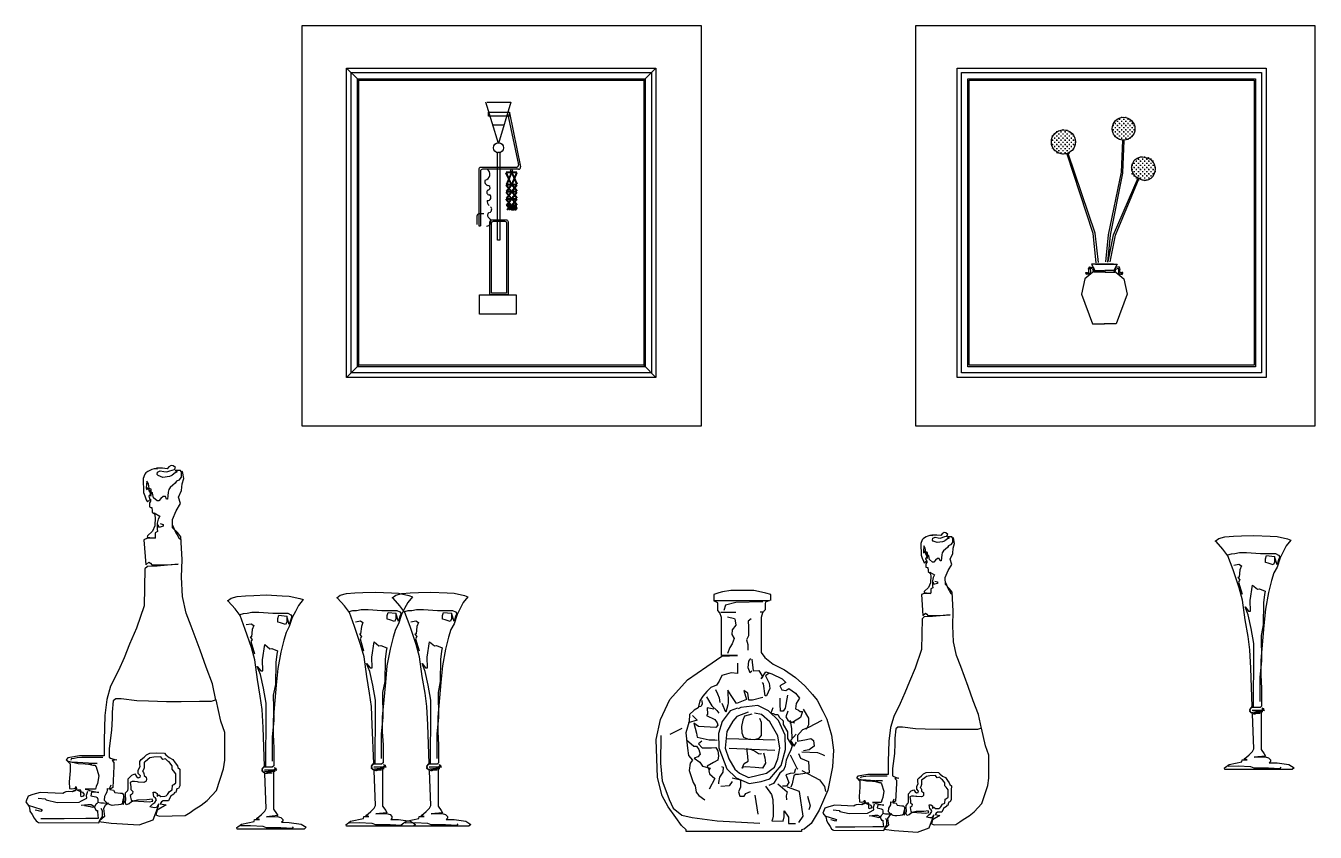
# Model space of a CAD drawing. Header units: millimetres. Extents: x 351279 to 387190, y -1289537 to -1277077.
# Drawn here: x 376056 to 377346, y -1286355 to -1285549 of the extents above; entities that cross this region are included whole.
import ezdxf

# ---------------------------------------------------------------- set-up
doc = ezdxf.new("R2010")
doc.units = ezdxf.units.MM
doc.header["$LTSCALE"] = 20
doc.layers.add('INSERT', color=7, linetype='Continuous')
doc.styles.add('ADESK1', font='romans.shx', dxfattribs={"bigfont": 'hztxt'})
doc.styles.get("Standard").update_dxf_attribs({"font": 'SimSun.ttf', "height": 85})
pattern_1 = [(0, (24096.1302, 4975.9996), (2.0955, 2.0955), [1.04775, -3.14325]), (90, (24096.654, 4975.4757), (-2.0955, 2.0955), [1.04775, -3.14325])]

# ---------------------------------------------------------------- blocks, each defined once
blk = doc.blocks.new('_G23LKC')
at = {"layer": 'INSERT'}
h = blk.add_hatch(dxfattribs=at)
h.set_pattern_fill('CROSS', color=8, scale=0.33, style=0)
h.set_pattern_definition(pattern_1)
h.paths.add_polyline_path([(-179.9, 297.1, 1), (-203.7, 297.1, 1)])
h = blk.add_hatch(dxfattribs=at)
h.set_pattern_fill('CROSS', color=8, scale=0.33, style=0)
h.set_pattern_definition(pattern_1)
h.paths.add_polyline_path([(-264.5, 283.9, 1), (-239.3, 283.9, 1)])
h = blk.add_hatch(dxfattribs=at)
h.set_pattern_fill('CROSS', color=8, scale=0.33, style=0)
h.set_pattern_definition(pattern_1)
h.paths.add_polyline_path([(-159.1, 257, 1), (-184.8, 257, 1)])
at = {"color": 1}
blk.add_lwpolyline([(-400, 0), (0, 0), (0, 400), (-400, 400)], close=True, dxfattribs=at)
at = {"layer": 'INSERT', "color": 8}
blk.add_line((-192.5, 252.9), (-191.1, 285.2), dxfattribs=at)
for points in [[(-49, 48.3), (-358.4, 48.3), (-358.4, 357.8), (-49, 357.8)], [(-53.6, 52.9), (-353.8, 52.9), (-353.8, 353.2), (-53.6, 353.2)], [(-59.7, 59.1), (-347.7, 59.1), (-347.7, 347.1), (-59.7, 347.1)], [(-61.2, 60.6), (-346.2, 60.6), (-346.2, 345.5), (-61.2, 345.5)]]:
    blk.add_lwpolyline(points, close=True, dxfattribs=at)
for points in [[(-209.6, 163.9), (-206.9, 191.1), (-193.7, 253.6), (-192.4, 285.2)], [(-219.1, 163), (-222.3, 192.3), (-248.2, 271.6)], [(-217, 163.3), (-220.3, 192.7), (-247.2, 272.2)], [(-207.6, 163.7), (-204.9, 190.8), (-192.6, 252.6)], [(-207, 164.3), (-201.7, 191.1), (-177, 247.9)], [(-205, 163.9), (-199.7, 190.6), (-176.2, 247.6)], [(-201.9, 161.6), (-223.7, 161.6), (-220.4, 155.2), (-230.4, 147.1), (-233.9, 131.8), (-222.9, 102), (-210.7, 102)], [(-229, 151.8), (-226.4, 153.8), (-226.4, 156), (-226.8, 157), (-225.6, 159), (-224, 158.6), (-222, 158.2), (-220.8, 155.4), (-211.3, 155.4), (-211.3, 153.8), (-221.4, 153.8), (-222.4, 156.6), (-224.2, 157.4), (-225.4, 157.6), (-225.2, 156.8), (-225, 154.8), (-225.2, 152.8), (-227.2, 151.6), (-228.8, 151.4), (-229.4, 152.6), (-229.4, 153.4), (-228.2, 153.4), (-228, 153)], [(-220, 161.6), (-198.2, 161.6), (-201.4, 155.2), (-191.4, 147.1), (-188, 131.8), (-199, 102), (-211.1, 102)], [(-192.8, 151.8), (-195.5, 153.8), (-195.5, 156), (-195.1, 157), (-196.3, 159), (-197.9, 158.6), (-199.9, 158.2), (-201.1, 155.4), (-210.5, 155.4), (-210.5, 153.8), (-200.5, 153.8), (-199.5, 156.6), (-197.7, 157.4), (-196.5, 157.6), (-196.7, 156.8), (-196.9, 154.8), (-196.7, 152.8), (-194.7, 151.6), (-193, 151.4), (-192.4, 152.6), (-192.4, 153.4), (-193.6, 153.4), (-193.8, 153)]]:
    blk.add_lwpolyline(points, dxfattribs=at)
for centre, radius in [((-191.8, 297.1), 11.4), ((-251.9, 283.9), 12.1)]:
    blk.add_circle(centre, radius, dxfattribs=at)
for centre, radius, start, end in [((-173.2, 257.9), 10.7, 71.8669, 252.4035), ((-171, 257.1), 11.1, 345.5594, 84.4713), ((-170.2, 255.5), 9.94, 231.9319, 351.8514)]:
    blk.add_arc(centre, radius, start, end, dxfattribs=at)
at = {"color": 4, "style": 'ADESK1', "flags": 9}
for tag in ['YSIZE', 'XSIZE']:
    blk.add_attdef(tag, (0, 0), '', height=0.5, dxfattribs=at)
blk = doc.blocks.new('_G22LLE')
at = {"color": 1}
blk.add_lwpolyline([(-400, 0), (0, 0), (0, 400), (-400, 400)], close=True, dxfattribs=at)
at = {"layer": 'INSERT', "color": 5}
for p, q in [((-342.8, 345.5), (-355.1, 357.8)), ((-57.9, 345.5), (-45.7, 357.8)), ((-342.8, 60.6), (-355.1, 48.3)), ((-57.9, 60.6), (-45.7, 48.3))]:
    blk.add_line(p, q, dxfattribs=at)
at = {"layer": 'INSERT', "color": 8}
for p, q in [((-194.1, 312.7), (-183.3, 260.9)), ((-192.3, 313), (-181, 259.1)), ((-208.8, 301), (-197.6, 301)), ((-185.3, 258.4), (-220.9, 258.4)), ((-223, 256.3), (-223, 200.1)), ((-221.2, 254.5), (-221.2, 200.1)), ((-183.1, 256.6), (-219.1, 256.6)), ((-190.5, 241.2), (-195.8, 252.7)), ((-195.5, 253.9), (-184.8, 253.9)), ((-195.5, 253.3), (-184.8, 253.3)), ((-190, 241.6), (-195.3, 253.2)), ((-195.1, 241.6), (-190.2, 253.3)), ((-194.6, 241.2), (-189.7, 252.9)), ((-190.2, 253.3), (-185, 241.6)), ((-185.2, 253.2), (-190, 241.6)), ((-189.7, 253.7), (-184.5, 242)), ((-184.7, 252.8), (-189.5, 241.2)), ((-190.5, 234.3), (-195.8, 240.4)), ((-190.5, 227.2), (-195.8, 233.4)), ((-195.5, 241.5), (-184.8, 241.5)), ((-195.5, 240.9), (-184.8, 240.9)), ((-195.5, 234.6), (-184.8, 234.6)), ((-195.5, 233.9), (-184.8, 233.9)), ((-190, 234.7), (-195.3, 240.9)), ((-190, 227.7), (-195.3, 233.8)), ((-195.1, 234.7), (-190.2, 241)), ((-195.1, 227.7), (-190.2, 233.9)), ((-194.6, 234.3), (-189.7, 240.6)), ((-194.6, 227.3), (-189.7, 233.5)), ((-190.2, 241), (-185, 234.7)), ((-190.2, 233.9), (-185, 227.6)), ((-185.2, 240.9), (-190, 234.7)), ((-185.2, 233.8), (-190, 227.7)), ((-189.7, 241.4), (-184.5, 235.1)), ((-189.7, 234.3), (-184.5, 228)), ((-184.7, 240.5), (-189.5, 234.3)), ((-184.7, 233.4), (-189.5, 227.3)), ((-190.5, 220.3), (-195.8, 226.5)), ((-195.5, 227.4), (-184.8, 227.4)), ((-195.5, 226.8), (-184.8, 226.8)), ((-195.5, 220.9), (-184.8, 220.9)), ((-195.5, 220.2), (-184.8, 220.2)), ((-190, 220.8), (-195.3, 226.9)), ((-195.1, 220.8), (-190.2, 227)), ((-194.6, 220.4), (-189.7, 226.6)), ((-190.2, 227), (-185, 220.7)), ((-185.2, 226.9), (-190, 220.8)), ((-189.7, 227.4), (-184.5, 221.1)), ((-184.7, 226.5), (-189.5, 220.4)), ((-224.8, 209.8), (-224.8, 201.4)), ((-218, 211.9), (-222.7, 211.9)), ((-223, 200.1), (-221.2, 200.1))]:
    blk.add_line(p, q, dxfattribs=at)
for points in [[(-45.7, 48.3), (-355.1, 48.3), (-355.1, 357.8), (-45.7, 357.8)], [(-50.2, 52.9), (-350.5, 52.9), (-350.5, 353.2), (-50.2, 353.2)], [(-56.4, 59.1), (-344.4, 59.1), (-344.4, 347.1), (-56.4, 347.1)], [(-57.9, 60.6), (-342.8, 60.6), (-342.8, 345.5), (-57.9, 345.5)], [(-213.3, 313.5), (-192.1, 313.5), (-192.1, 309.5), (-213.3, 309.5)], [(-204, 273.5), (-201.7, 273.5), (-201.7, 185.8), (-204, 185.8)], [(-222.1, 131), (-185.4, 131), (-185.4, 111.5), (-222.1, 111.5)]]:
    blk.add_lwpolyline(points, close=True, dxfattribs=at)
for points in [[(-214.6, 323.6), (-190.9, 323.6), (-203.1, 282.4), (-215.7, 323.6)], [(-194.4, 220), (-193.4, 218), (-194.9, 216.1)], [(-193.8, 220.3), (-192.7, 218), (-194.4, 215.7)], [(-192.4, 220), (-191.5, 218), (-192.9, 216.1)], [(-191.9, 220.3), (-190.7, 218), (-192.4, 215.7)], [(-190.3, 219.7), (-189.4, 217.8), (-190.8, 215.8)], [(-189.8, 220), (-188.6, 217.7), (-190.3, 215.4)], [(-188.4, 219.7), (-187.4, 217.8), (-188.9, 215.8)], [(-187.8, 220), (-186.6, 217.7), (-188.4, 215.4)], [(-186.4, 219.7), (-185.4, 217.8), (-186.9, 215.8)], [(-185.8, 220), (-184.7, 217.7), (-186.4, 215.4)]]:
    blk.add_lwpolyline(points, dxfattribs=at)
for points in [[(-209.6, 206), (-195.6, 206, -0.414214), (-193.5, 203.9), (-193.5, 131), (-211.7, 131), (-211.7, 203.9, -0.414214)], [(-208.1, 204.5), (-197.1, 204.5, -0.414214), (-195, 202.4), (-195, 132.5), (-210.2, 132.5), (-210.2, 202.4, -0.414214)]]:
    blk.add_lwpolyline(points, format="xyb", close=True, dxfattribs=at)
for centre, radius in [((-203.2, 278.1), 5.03), ((-190.1, 254.9), 0.984)]:
    blk.add_circle(centre, radius, dxfattribs=at)
for centre, radius, start, end in [((-220.9, 256.3), 2.1, 90, 180), ((-185.3, 260.5), 2.1, 270, 12.6122), ((-183.1, 258.6), 2.1, 270, 12.6122), ((-219.1, 254.5), 2.1, 90, 180), ((-212.6, 244.4), 4.29, 161.5602, 251.6085), ((-217.8, 251.7), 6.03, 281.4694, 54.9948), ((-212, 233.7), 2.88, 133.1499, 266.85), ((-213.7, 238.1), 2.27, 265.3818, 94.6182), ((-209.1, 224.5), 5.33, 170.2326, 229.7673), ((-213.7, 228.4), 2.99, 257.6298, 57.0965), ((-222.7, 209.8), 2.1, 90, 180), ((-215.2, 204.1), 4.45, 268.7201, 46.4821), ((-210.2, 210.7), 3.85, 138.1916, 239.3184), ((-213.5, 216.5), 3.52, 293.6801, 48.815)]:
    blk.add_arc(centre, radius, start, end, dxfattribs=at)
at = {"color": 4, "style": 'ADESK1', "flags": 9}
for tag in ['YSIZE', 'XSIZE']:
    blk.add_attdef(tag, (0, 0), '', height=0.5, dxfattribs=at)
blk = doc.blocks.new('A$C043A45AD')
at = {"color": 8}
for points in [[(130.8, 292.9), (129.1, 295.4), (124.5, 295.4), (126.2, 294.1), (124.7, 293.2), (122, 291.4), (121.8, 291), (119.8, 290.2), (114.2, 289.5), (110.3, 291), (109.5, 291.9), (109.8, 293.9), (112.2, 294.9), (115.2, 294.4), (117.6, 294.1), (120.1, 294.9), (122, 295.6), (124, 296.1), (125, 297.8), (123, 299.3), (121.3, 299.5), (119.3, 298.3), (117.8, 296.8), (113.9, 297.1), (109, 297.1), (109.8, 296.6), (109, 296.8), (107.1, 296.8), (105.1, 296.1), (103.4, 295.4), (101.7, 294.4), (100.2, 293.4), (99.2, 292.2), (97.8, 288.5), (98.2, 277), (99.2, 274.1), (100.5, 270.9), (101.4, 269.2), (103.9, 271.4), (103.9, 269.6), (103.1, 268.2), (103.1, 265), (104.4, 264.5), (105.1, 264.5), (105.4, 261.6), (105.4, 260.6), (107.3, 259.1), (108, 256.2), (107.6, 249.3), (105.6, 244.7), (101.4, 240.8), (101.2, 239.8), (107.8, 238.8), (101.4, 238.8), (98.5, 237.6), (100, 216.8), (102.7, 219), (104.1, 218), (105.1, 216.8), (117.4, 216.8), (127.2, 217.2), (109.5, 215.5), (101.4, 215.3), (99.2, 213.3), (98.7, 182.6), (92.4, 164), (86.5, 150.7), (82.1, 139.2), (77.2, 128.7), (70.8, 115.7), (67.6, 104.5), (65.9, 91.1), (65.4, 70.6), (65.4, 57.6), (58.1, 57.6), (44.8, 57.6), (35, 55.9), (33.6, 54.2), (35.5, 53.2), (39.2, 52.2), (43.1, 52.2), (52.2, 51.7), (59.5, 51.2), (53.2, 51.2), (53.7, 50.2), (55.9, 49.8), (57.6, 49.8), (58.6, 48.3), (61, 40.9), (59.8, 34.6), (58.8, 32.1), (58.1, 29.7), (51.2, 29.7), (49.5, 29.7), (52.4, 29.2), (53.2, 28.5), (61, 27), (54.9, 27.2), (54.4, 24.3), (58.3, 23.3), (59.5, 22.8), (60, 21.4), (60, 18.9), (62.7, 18.4), (64.7, 18.4), (69.1, 18.2), (66.2, 16), (64.7, 13.5), (65.7, 6.9), (61.5, 3.4), (60.8, 2.9), (71.3, 1.5), (94.6, 0), (106.3, 4.2), (110.7, 15.9), (111, 17.4), (109, 14.4), (107.1, 14.2), (103.6, 14.9), (106.1, 17.4), (107.6, 18.6), (109, 20.8), (108.3, 22.3), (106.8, 23.3), (106.3, 27.2), (108, 27.2), (109.5, 26.2), (109.5, 25), (109.5, 23.5), (111, 25), (112.5, 23.5), (115.9, 23.8), (117.1, 24.2), (118.1, 25.2), (119.8, 27.9), (122, 29.1), (122.3, 33.1), (123.5, 33.5), (125.2, 35), (125.2, 42.4), (123.2, 45.1), (122, 46.3), (122, 49.2), (121, 50.7), (119.6, 52.4), (118.6, 53.1), (116.6, 54.9), (114.2, 54.4), (112.5, 56.6), (106.8, 56.3), (103.6, 55.8), (101.9, 54.4), (99.5, 52.6), (98.7, 52.2), (98.7, 50.2), (98.7, 47.5), (98, 45.3), (97.3, 44.8), (98.2, 43.6), (98.5, 42.9), (98.7, 41.1), (100.5, 39.7), (100.7, 38.2), (100.5, 36.5), (99.5, 35.8), (98.5, 35.3), (94.1, 35.5), (93.1, 35.8), (90.7, 36), (88.7, 36), (87, 35.3), (87.7, 31.8), (87.7, 29.4), (89.4, 27.9), (88.9, 26), (88.2, 25.2), (87.2, 24.5), (88, 20.6), (89.7, 20.1), (102.9, 19.1), (106.1, 19.8), (105.4, 21.3), (100.9, 20.8), (93.3, 20.6), (90.7, 20.1), (88.2, 19.1), (86.2, 17.4), (83.8, 16.7), (83.3, 18.4), (83.5, 21.8), (83.3, 24.2), (83.3, 26.7), (85, 28.6), (85.5, 29.9), (85.5, 32.6), (85.5, 38.4), (88.4, 41.4), (90.9, 42.4), (92.4, 40.2), (93.6, 39.2), (95.3, 39.7), (95.6, 40.9), (93.8, 42.9), (93.8, 45.5), (95.3, 48.5), (95.1, 50.4), (95.1, 52.9), (96.3, 54.4), (98.7, 56.3), (100.7, 58.3), (103.4, 59.7), (108.8, 60), (115.6, 59.7), (116.9, 58.3), (119.6, 56.1), (122.7, 54.6), (124.5, 51.7), (126.4, 49.2), (126.9, 47.7), (128.6, 46.3), (128.4, 41.9), (128.4, 32.6), (127.4, 30.4), (125.9, 30.1), (125.4, 28.2), (125, 26.7), (124, 26.9), (123.5, 25.7), (122, 24.7), (121, 24.2), (119.1, 20.1), (114.7, 20.1), (113.2, 19.1), (112.2, 17.6), (117.1, 16.7), (109.5, 12.2), (108.5, 8.3), (111.2, 7.3), (133, 7.8), (137, 10.3), (140.4, 12.7), (146.3, 16.4), (151.4, 20.3), (159, 28.6), (164.9, 46.8), (166.1, 53.9), (166.1, 76.9), (162.7, 86.4), (158.8, 104.1), (154.6, 102.8), (145, 102.8), (129.6, 102.6), (117.4, 102.6), (102.4, 103.1), (92.6, 103.3), (79.6, 105), (75, 105), (73, 103.3), (72, 94), (72, 88.6), (71.5, 78.8), (69.6, 63.7), (69.6, 60.2), (69.6, 56.3), (70.8, 55.6), (74.2, 54.4), (76, 54.1), (72, 53.6), (73.5, 51.9), (73.5, 49), (73, 36.7), (72.5, 31.1), (70.1, 29.4), (73.3, 28.9), (74.2, 26.9), (79.1, 26.4), (80.4, 26.4), (81.6, 25), (81.6, 22), (81.3, 17.1), (82.1, 19.1), (82.1, 23.5), (80.9, 20.6), (80.4, 17.6), (79.4, 17.1), (77.4, 16.7), (74, 16.4), (72, 16.2), (70.3, 16.7), (68.1, 17.9), (67.1, 18.9), (65.7, 20.3), (65.9, 24), (66.9, 25.7), (67.9, 27.4), (68.1, 28.9), (68.1, 30.4), (69.8, 30.1), (71.3, 33.3)], [(158.5, 103.8), (155.6, 117.5), (150.4, 131.4), (145.3, 145.6), (137.9, 165.5), (133.8, 176.5), (130.6, 190.4), (129.9, 206.4), (130.3, 221), (129.4, 239.9), (126.7, 243.2), (122.5, 247.6), (122.3, 254.5), (125.4, 261.8), (129.1, 267.7), (127.4, 273.1), (129.9, 278.7), (130.3, 284.1), (131.8, 288.7), (130.6, 294.4), (129.6, 293.6), (129.6, 289.7), (127.7, 287.3), (125.7, 286.3), (124.5, 284.8), (122.7, 283.1), (120.5, 281.2), (119.3, 279.4), (118.8, 277.2), (118.6, 274.3), (118.3, 271.4), (117.4, 271.4), (116.4, 273.6), (114.7, 273.6), (112.7, 271.9), (111, 269.9), (109.5, 270.1), (106.6, 272.6), (105.8, 276.3), (103.1, 278.2), (104.4, 274.3), (104.4, 273.8), (104.6, 279.7), (102.9, 280.2), (102.4, 284.1), (100.9, 286.3), (100.5, 280.9), (100.7, 279.4), (101.9, 280.4), (102.4, 279.7), (102.9, 277.5)], [(100.9, 281.2), (105.6, 276.3), (102.7, 273.8), (103.6, 271.4)], [(107.1, 260.1), (111.7, 257.2), (110.3, 254.7), (109.5, 251.3), (109.5, 246.4), (109.8, 244.4), (108, 243.4), (108, 239)], [(112, 251), (114.7, 250.3), (114.7, 248.8), (112, 248.1), (110.7, 248.1), (110.7, 250.1)], [(122.5, 249.6), (125.2, 243.4), (126.2, 241.7), (127.7, 239.3), (129.6, 237.6)], [(64.4, 56.1), (59.8, 56.1), (52.9, 56.1), (46.8, 56.1), (42.9, 55.8), (40.4, 55.3), (38, 54.9), (37.5, 53.9)], [(34.8, 53.1), (37, 50.9), (37, 49), (37, 45.1), (36.3, 35.8), (36.5, 30.4), (38.5, 29.9), (41.4, 30.6), (41.7, 32.1), (42.4, 30.4), (40.9, 28.4), (39, 27.4), (35.3, 27.7), (33.3, 27.4), (32.3, 26.9), (30.9, 26), (12, 26.9), (5.9, 25.2), (2, 24), (0, 19.1), (2.7, 15.7), (3.2, 14.4), (3.4, 11.5), (5.4, 8.6), (7.1, 5.6), (8.6, 3.4), (9.8, 2.4), (10.5, 2), (61, 1.7), (62, 4.2), (63.9, 7.1), (63.9, 11.8), (63, 13.7)], [(37, 52.4), (40.4, 51.9), (43.6, 51.2), (49.5, 50.9), (55.1, 50.4)], [(10.3, 22.3), (16.2, 21.8), (16.9, 20.8), (26.2, 18.6), (44.6, 18.9), (46.6, 20.1), (51, 22.3), (50.7, 24.7), (51.7, 28.2)], [(42.6, 29.1), (45.6, 27.7), (47.3, 27.2), (48.8, 25.2), (47.8, 24), (46.3, 23.3), (45.8, 25), (45.8, 28.9), (41.7, 29.1), (39, 27.9)], [(2, 16.4), (12.5, 13), (13.7, 12.5), (12.7, 11), (10.5, 11.8), (7.8, 12.2)], [(46.1, 16.4), (51.9, 16.9), (54.6, 16.9), (56.8, 15.7), (58.6, 12), (59.8, 12), (59.8, 10.8), (60.5, 5.4), (50, 5.4), (31.9, 4.9), (12.7, 4.9)], [(49, 16.2), (53.7, 15.4), (55.6, 14.7), (57.6, 14.9), (58.8, 17.4), (59.8, 18.4)]]:
    blk.add_lwpolyline(points, dxfattribs=at)
blk = doc.blocks.new('A$C7ABE0A3D')
at = {"color": 8}
for points in [[(114.9, 231), (114.9, 237.2), (109.7, 238.3), (102.5, 240.1), (97.8, 241), (75, 241.1), (66.4, 239.6), (62.7, 238.6), (58, 237), (58, 231.1), (113.4, 231.1), (109.4, 229.4), (109.1, 228), (109.1, 221.6), (106.4, 218.6), (105.3, 214.2), (105.2, 179), (108.8, 173.9), (117.2, 167.5), (128.7, 161.6), (139.4, 154), (148.9, 145.7), (156.5, 136.9), (161.2, 131.4), (166.8, 120.3), (170.8, 112.3), (175.5, 96.5), (177.5, 81.4), (176.7, 64.7), (172, 41.3), (163.2, 21.4), (155.3, 7.9), (148.1, 2.4), (145.4, 1.6), (145.4, 0), (30.2, 0), (30.2, 1.6), (25.4, 6), (19.9, 13.9), (12.3, 24.6), (6, 35.7), (1.6, 54), (0, 92.1), (4.4, 111.9), (13.9, 132.2), (31.4, 151.6), (50.8, 165.1), (65.9, 175.4), (81.4, 176.2), (65.5, 176.2), (65.5, 213.9), (63.9, 218.7), (62, 221.1), (62, 228.6), (58, 230.6)], [(64.7, 219.5), (79.8, 219.5)], [(106.8, 229.8), (79.8, 229), (69.5, 226.3), (67.9, 221.1)], [(107.6, 219.5), (104.1, 219.5)], [(71.5, 214.7), (78.6, 213.2)], [(79, 212.8), (79.8, 206.4), (76.3, 201.6), (75.9, 196.9), (78.2, 192.9), (76.3, 187.8), (73.9, 184.2), (71.5, 178.2)], [(95.3, 212.8), (92.1, 210.4), (92.5, 204.8), (92.5, 195.7), (90.6, 191.7), (91.7, 187), (91.7, 181.4)], [(81.4, 168.3), (81.4, 158), (75.1, 158.8), (65.9, 156), (63.1, 150.4), (60.4, 146.5), (54.8, 144.1), (50.8, 140.1), (46.9, 135.4), (43.7, 130.6), (42.1, 123.8), (38.1, 121.5), (33.4, 117.1), (33, 110), (29.8, 98.8), (31.4, 83.4), (32.6, 76.2), (36.5, 71.4), (34.2, 68.3), (33, 61.1), (37.3, 49.2), (39.3, 45.6), (40.1, 39.3), (42.9, 36.1), (48.9, 31.8)], [(94.5, 173.1), (92.5, 170.3), (91.7, 163.9), (93.7, 159.2), (95.7, 160.8)], [(95.7, 172.3), (97.3, 160.8), (102.9, 161.2), (106.8, 154.4), (105.2, 152.8), (110, 159.6), (116, 157.6), (126.3, 152.8), (129.9, 148.9), (123.9, 145.7), (125.9, 141.7), (129.9, 140.9), (133, 142.9), (139.4, 138.5), (143.4, 133.4), (140.2, 128.2), (139.4, 122.7), (142.6, 121.5), (144.2, 119.9), (146.6, 119.9), (144.6, 113.9), (137.4, 109.6), (133.4, 108.4)], [(113.2, 158.4), (109.6, 155.6), (113.2, 148.5), (114, 142.9), (110.4, 135.8), (109.2, 135.8), (107.6, 147.7), (106.4, 149.2)], [(59.6, 142.1), (61.6, 137.7), (63.1, 133.8), (63.9, 129)], [(45.7, 131), (46.1, 127.4), (44.9, 125), (43.3, 124.6)], [(50.4, 134.6), (56, 125.8), (60.8, 121.1), (62.8, 118.3)], [(106.8, 134.2), (96.5, 131.4), (92.9, 131.4), (91.7, 138.5), (87.8, 140.9), (90.6, 132.2), (80.6, 128.2), (75.1, 136.1), (71.9, 141.3), (72.3, 128.6), (71.9, 126.6), (69.9, 119.5), (66.3, 128.2)], [(131.5, 136.5), (129.1, 123.4), (127.1, 120.3), (124.7, 120.3), (124.3, 127.4), (124.3, 133.4)], [(58, 122.3), (51.2, 123.8), (51.6, 117.5), (50.4, 115.9), (58.8, 111.9), (61.2, 108.8), (62, 106.4), (60, 104), (42.5, 105.2), (37.7, 108.4), (40.5, 98.4), (41.3, 94.5), (53.2, 91.7), (58.8, 91.7), (61.2, 91.3)], [(81.4, 123.4), (74.3, 120.7), (66.3, 110), (62.4, 98), (62.8, 83.8), (70.7, 62.7), (80.2, 53.6), (93.3, 48), (105.2, 50), (114, 52.8), (125.1, 65.9), (129.5, 82.2), (129.1, 96.5), (122.7, 111.1), (112.4, 120.7), (101.7, 126.2), (85, 124.2), (82.2, 122.7)], [(92.1, 119.5), (81, 115.1), (76.7, 110.3), (70.7, 100), (69.1, 83.4), (72.7, 72.6), (79, 62.3), (83.4, 58.3), (92.5, 54), (110.4, 58.3), (118.4, 64.3), (121.9, 72.6), (123.9, 83.4), (121.9, 95.7), (118, 102.8), (114, 109.6), (105.6, 117.1), (98.5, 118.3)], [(95.7, 117.5), (88.6, 115.5), (87, 111.5), (85.4, 105.2), (85.8, 98.8), (87.4, 94.5), (92.5, 92.5), (98.5, 92.1), (103.3, 93.3), (105.6, 96.1), (105.6, 102.8), (105.6, 109.2), (103.7, 113.1)], [(116.8, 123.8), (114.8, 118.3), (117.2, 117.9), (119.1, 117.1), (121.9, 117.1), (123.5, 113.9), (127.1, 110.7), (127.1, 107.2), (131.5, 99.6), (131.5, 92.9), (136.2, 85.7), (135, 81.8), (131.9, 75.4), (130.3, 71.4), (129.1, 65.5), (127.5, 61.5), (123.9, 58.3), (120.7, 52.8), (117.6, 48), (112.8, 46)], [(131.9, 120.3), (129.9, 114.7), (132.3, 110.7), (138.6, 108.8)], [(147.3, 122.3), (152.5, 113.5), (152.5, 106.8), (150.1, 102)], [(36.5, 115.9), (41.3, 111.5), (32.2, 108.8)], [(134.2, 111.1), (135.4, 102.8), (135.8, 92.5)], [(166, 111.1), (152.5, 104), (146.6, 101.6), (141.4, 96.1), (141.4, 90.5), (150.5, 92.1), (154.9, 92.9), (157.7, 90.9), (158.1, 85.3), (153.3, 81.8), (147.7, 80.6)], [(4.8, 96.1), (4.4, 68.3), (6, 50.8), (9.9, 40.9), (13.1, 32.2), (17.1, 23.4), (25.8, 16.3), (36.1, 13.9), (61.2, 10.7), (103.7, 8.3)], [(25.8, 103.2), (13.9, 96.9)], [(30.6, 91.7), (37.7, 85.3), (40.5, 85.3), (42.9, 82.2), (44.1, 77.4), (41.7, 74.6), (38.1, 73.4), (43.7, 69.5), (46.5, 65.5), (54, 63.5), (52.8, 60.7), (53.6, 57.6), (58.8, 53.2), (53.2, 42.5)], [(45.7, 90.5), (42.5, 87.7), (46.1, 83.8), (55.6, 83.8), (60, 84.2), (62, 80.6), (62.4, 75.8), (62, 71.4), (57.6, 69.1), (51.2, 65.5), (52.8, 61.9)], [(70.7, 92.9), (119.1, 91.7)], [(140.2, 97.3), (134.6, 90.9), (138.2, 85.3), (140.6, 89.3)], [(73.1, 83.4), (118.8, 81.4)], [(107.6, 78.6), (108.8, 73.8), (109.6, 68.3), (106.4, 63.5), (99.3, 63.9), (89.4, 64.7), (87, 64.3), (86.2, 63.5), (88.2, 67.9), (92.1, 70.3), (91.7, 75.4), (90.9, 83), (95.3, 82.2), (98.5, 80.6), (102.5, 78.2), (104.1, 77.8), (105.6, 78.2)], [(142.6, 78.2), (144.6, 73.4), (152.5, 69.9), (153.3, 58.7), (142.6, 57.2), (139.4, 57.2), (137.8, 55.6), (136.2, 47.6), (135, 44.5)], [(145.8, 79.8), (161.6, 79), (166.4, 77), (168.4, 76.2)], [(65.5, 65.1), (67.1, 64.3), (66.7, 59.5), (63.5, 54.4), (62.4, 49.2), (62.4, 47.6)], [(134.2, 76.6), (141, 63.5), (141.8, 62.3)], [(76.3, 53.6), (84.6, 51.6), (84.6, 44.5), (82.6, 39.7), (83.8, 35.3), (88.2, 35.3), (89.8, 38.1), (94.5, 40.1)], [(139.4, 62.7), (138.2, 58.3), (134.2, 58), (129.9, 56.8), (133, 49.2), (130.7, 45.3), (126.7, 45.3)], [(145.8, 61.1), (163.6, 51.6), (168.4, 44.9), (169.6, 40.1)], [(76.3, 50), (73.1, 45.6), (64.7, 44.9)], [(109.6, 45.3), (115.6, 36.9), (116.8, 32.2), (116.8, 29), (117.2, 25.4), (117.2, 15.5), (116.4, 12.3), (116, 10.7), (127.1, 10.3), (128.3, 14.7), (128.3, 20.6), (132.7, 14.3), (132.7, 7.9), (135.8, 7.9), (139.4, 7.9)], [(121.9, 47.6), (131.1, 39.7), (130.3, 35.7), (130.7, 31.8)], [(143, 9.1), (147.3, 15.5), (143.4, 40.1), (131.5, 44.5)], [(98.9, 36.5), (101.7, 17.5)], [(151.7, 35.3), (154.1, 25.8), (152.9, 21.8)]]:
    blk.add_lwpolyline(points, dxfattribs=at)
blk = doc.blocks.new('_G36VAC')
at = {"color": 8}
for name, p in [('A$C043A45AD', (-46, 2.8)), ('A$C7ABE0A3D', (-213, 3.4))]:
    blk.add_blockref(name, p, dxfattribs=at)
at = {"flags": 9}
for tag in ['XSIZE', 'YSIZE']:
    blk.add_attdef(tag, (0, 0), '', height=0.5, dxfattribs=at)
blk = doc.blocks.new('A$C758D316B')
at = {"color": 8}
blk.add_lwpolyline([(0, 228.4), (3.5, 231.1), (9.7, 232.6), (18.1, 233.4), (26.2, 233.8), (38.6, 234.2), (54.8, 233.4), (61.8, 233), (72.2, 230.7), (75.7, 229.5), (71, 223.8), (67.9, 217.6), (64.8, 211.8), (61.8, 202.5), (58.7, 196.7), (56.4, 189), (53.3, 177.1), (50.2, 160.5), (48.6, 143.9), (45.5, 109.2), (45.5, 94.5), (46.3, 81.4), (46.3, 63.3), (44.8, 62.1), (35.9, 62.1), (34.3, 60.2), (35.1, 58.3), (35.5, 57.1), (37.8, 57.5), (41.3, 57.9), (44.4, 57.9), (47.5, 57.9), (42.5, 59), (39, 59), (37.1, 59), (42.8, 59.4), (45.9, 59.4), (49.4, 59), (46.7, 61.7), (48.6, 60.6), (46.3, 59.4), (45.2, 57.5), (40.5, 56.7), (37.8, 55.6), (42.5, 56.3), (39.4, 56.3), (44.8, 56.3), (39, 55.9), (39.8, 55.9), (41.7, 56.3), (40.5, 57.9), (45.9, 57.9), (45.9, 20.1), (49, 15.8), (50.2, 13.5), (39, 12.4), (49.8, 12.7), (53.3, 11.6), (55.2, 9.6), (55.2, 8.1), (54, 6.9), (61.8, 6.6), (73.7, 5), (78.8, 1.9), (76.8, 0), (9.7, 0), (9.3, 1.6), (10.4, 2.3), (13.9, 5), (26.6, 7.7), (27, 9.6), (32, 9.6), (29, 10.8), (31.3, 12.4), (34, 14.7), (37.4, 18.1), (38.6, 20.8), (37.4, 55.6), (34.7, 57.9), (35.1, 60.2), (37.1, 62.9), (35.5, 101.5), (34.7, 119.6), (32.8, 133.1), (30.1, 149.7), (27.4, 169.4), (23.9, 181.7), (17.8, 199.8), (12.7, 213.7), (7.7, 220.3), (0.8, 228)], close=True, dxfattribs=at)
for points in [[(12.5, 214.6), (16.1, 215.6), (19.7, 215.9), (24.3, 216.9), (31.4, 216.9), (45.2, 215.9), (60.2, 215.9), (63.2, 214.3), (64.5, 212.6), (63.2, 209.7), (61.8, 204.8), (59.2, 213), (59.2, 207.1), (57.9, 204.8), (53, 206.4), (50.4, 207.1), (50.4, 210.7), (51.4, 213.9), (59.2, 213)], [(18.7, 204.5), (23.6, 205.4), (26.2, 203.8), (24.6, 199.6), (23.9, 192.4), (22.6, 192), (24.6, 189.8), (23.3, 187.5), (26.9, 175.4)], [(38.3, 62.4), (38.3, 78.4), (38.6, 100.3), (38.6, 126.1), (36, 141.1), (33.1, 154.8), (29.8, 162.6), (33.4, 158.4), (35.4, 158.4), (35, 169.2), (37.3, 184.5), (42.2, 180.3), (44.2, 180.6), (50.1, 178.3), (49.4, 175.1), (48.4, 166.6), (48.1, 144.7), (45.8, 133.9), (46.2, 108.8), (44.5, 92.4), (44.5, 74.5), (44.5, 67.9)], [(12.9, 3.5), (22.9, 3.6), (35.2, 3), (38.6, 1.7), (53.3, 1.7), (65.1, 1), (65.9, 2.4)]]:
    blk.add_lwpolyline(points, dxfattribs=at)
blk = doc.blocks.new('_G35VLM')
at = {"color": 8, "xscale": 1.2, "yscale": 1.2, "zscale": 1.2}
blk.add_blockref('A$C043A45AD', (-434.3, -8.5), dxfattribs=at)
at = {"color": 8}
for p in [(-232.4, -12.8), (-123.1, -9.9), (-67.6, -9.9)]:
    blk.add_blockref('A$C758D316B', p, dxfattribs=at)
at = {"flags": 9}
for tag in ['XSIZE', 'YSIZE']:
    blk.add_attdef(tag, (0, 0), '', height=0.5, dxfattribs=at)
blk = doc.blocks.new('_G37VGV')
at = {"color": 8}
blk.add_blockref('A$C758D316B', (-44.2, 9.6), dxfattribs=at)
at = {"flags": 9}
for tag in ['XSIZE', 'YSIZE']:
    blk.add_attdef(tag, (0, 0), '', height=0.5, dxfattribs=at)

msp = doc.modelspace()

# ---------------------------------------------------------------- block references
for name, p in [('_G22LLE', (376732.348, -1285949.069)), ('_G23LKC', (377346.366, -1285949.069)), ('_G35VLM', (376490.462, -1286339.558)), ('_G36VAC', (376899.807, -1286358.153)), ('_G37VGV', (377290.546, -1286302.369))]:
    msp.add_blockref(name, p)

doc.saveas('drawing.dxf')
